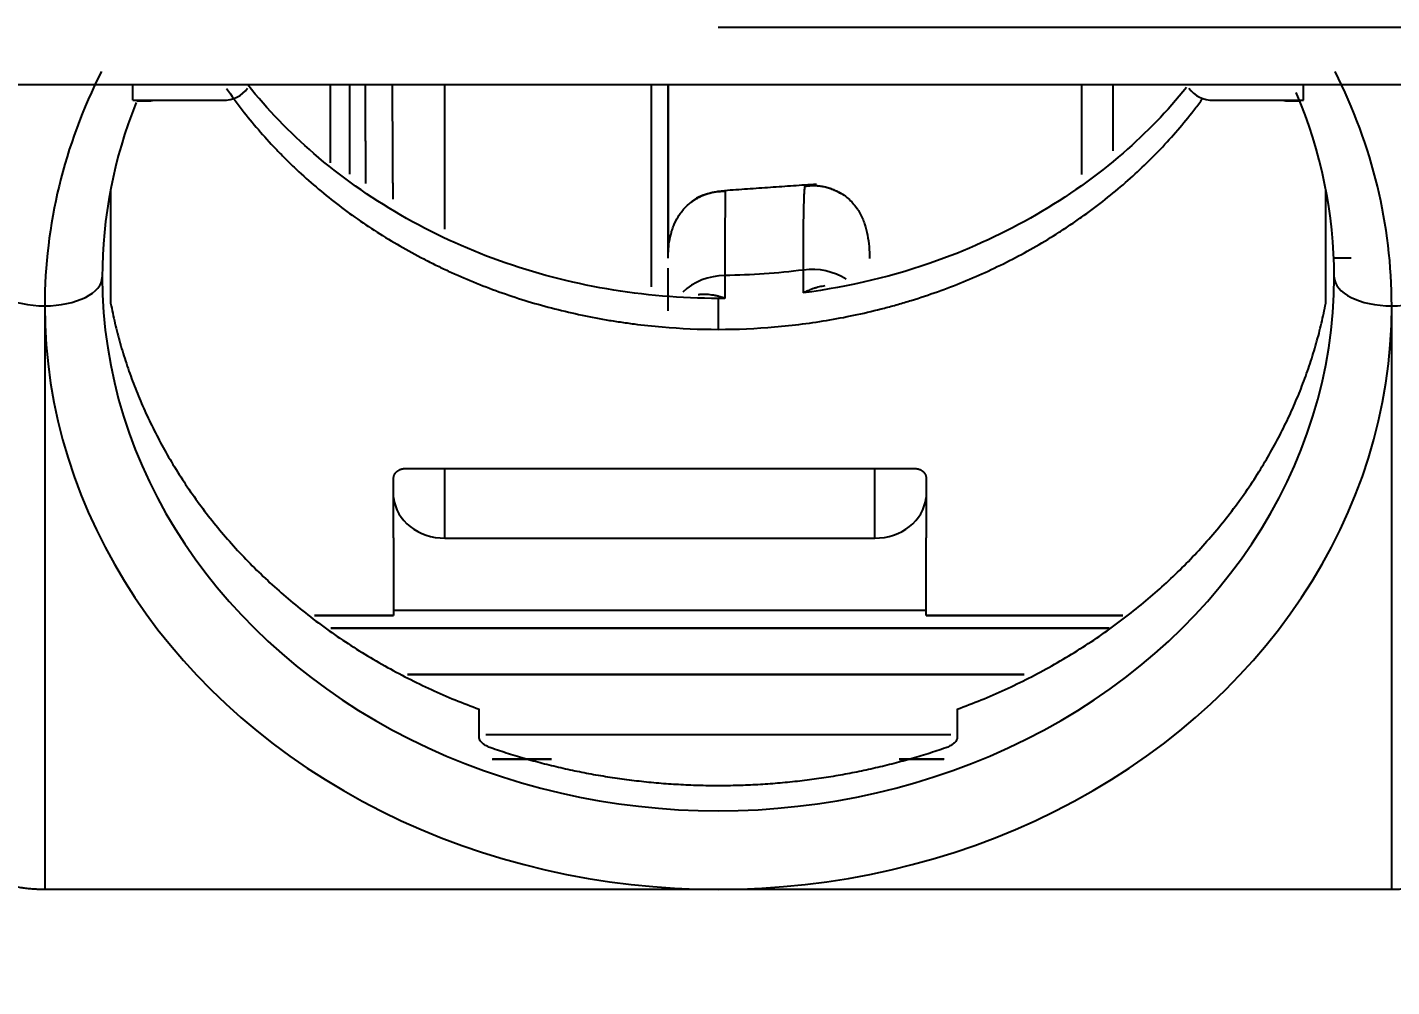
# Model space of a CAD drawing. Extents: x 8663 to 11443, y -20992 to -18942.
# Drawn here: x 9594.93 to 9618.65, y -20558.39 to -20541.72 of the extents above; entities that cross this region are included whole.
import ezdxf

# ---------------------------------------------------------------- set-up
doc = ezdxf.new("R2010")
doc.units = 0
doc.layers.get('0').update_dxf_attribs({"linetype": 'CONTINUOUS'})
doc.layers.add('1', color=7, linetype='CONTINUOUS')
doc.styles.add('____', font='')
doc.styles.get('____').set_extended_font_data('굴림')
doc.dimstyles.new('MSADIM', dxfattribs={"dimtxt": 33, "dimasz": 17, "dimexe": 10, "dimexo": 7.5, "dimgap": 10, "dimtad": 0, "dimtih": 1, "dimtoh": 1, "dimdec": 0, "dimzin": 1, "dimtxsty": '____', "dimcen": 11.25, "dimazin": 3, "dimtfac": 1, "dimtdec": 0, "dimtix": 1, "dimtmove": 0, "dimatfit": 3, "dimtolj": 1, "dimtzin": 1})

# ---------------------------------------------------------------- blocks, each defined once
blk = doc.blocks.new('*D257')
at = {"color": 0}
for p, q in [((9808.175, -20526.701), (9808.175, -20649.19)), ((9336.771, -20553.594), (9336.771, -20649.19)), ((9353.771, -20639.19), (9531.49, -20639.19)), ((9791.175, -20639.19), (9613.456, -20639.19))]:
    blk.add_line(p, q, dxfattribs=at)
for points in [[(9353.771, -20636.357), (9353.771, -20642.024), (9336.771, -20639.19)], [(9791.175, -20636.357), (9791.175, -20642.024), (9808.175, -20639.19)]]:
    blk.add_solid(points, dxfattribs=at)
at = {"color": 0, "insert": (9572.473, -20639.19), "char_height": 28, "attachment_point": 5, "style": '____'}
blk.add_mtext('\\A1;470', dxfattribs=at)

msp = doc.modelspace()

# ---------------------------------------------------------------- linework, layer by layer
at = {"layer": '1', "color": 7, "linetype": 'CONTINUOUS'}
for p, q in [((9596.763, -20542.985), (9596.763, -20542.716)), ((9600.196, -20544.074), (9600.196, -20542.716)), ((9600.529, -20542.715), (9600.529, -20544.267)), ((9602.189, -20545.225), (9602.189, -20542.716)), ((9605.779, -20546.227), (9605.779, -20542.715)), ((9606.069, -20542.715), (9606.069, -20545.507)), ((9606.07, -20545.648), (9606.07, -20542.716)), ((9613.256, -20542.716), (9613.256, -20544.273)), ((9613.803, -20542.715), (9613.803, -20543.865)), ((9617.117, -20542.985), (9617.117, -20542.716)), ((9596.763, -20542.985), (9598.327, -20542.985)), ((9596.831, -20542.992), (9597.005, -20542.992)), ((9597.005, -20542.992), (9597.005, -20542.985)), ((9615.553, -20542.985), (9617.117, -20542.985)), ((9616.875, -20542.992), (9616.875, -20542.985)), ((9616.875, -20542.992), (9617.049, -20542.992)), ((9596.376, -20544.529), (9596.376, -20546.51)), ((9617.504, -20546.51), (9617.504, -20544.529)), ((9607.057, -20546.029), (9607.057, -20546.427)), ((9608.42, -20546.331), (9608.42, -20545.934)), ((9606.943, -20546.965), (9606.943, -20546.428)), ((9595.23, -20546.556), (9595.23, -20556.7)), ((9618.65, -20556.7), (9618.65, -20546.556)), ((9601.295, -20550.585), (9601.295, -20549.556)), ((9601.495, -20549.384), (9610.361, -20549.384)), ((9602.189, -20550.594), (9602.189, -20549.384)), ((9609.661, -20550.594), (9609.661, -20549.384)), ((9610.555, -20549.551), (9610.555, -20550.585)), ((9601.295, -20550.585), (9601.295, -20551.938)), ((9602.189, -20550.594), (9609.661, -20550.594)), ((9610.555, -20551.938), (9610.555, -20550.585)), ((9601.295, -20551.938), (9599.92, -20551.938)), ((9599.92, -20551.938), (9601.295, -20551.938)), ((9601.295, -20551.843), (9610.555, -20551.843)), ((9601.295, -20551.938), (9601.295, -20551.938)), ((9610.555, -20551.938), (9610.555, -20551.938)), ((9613.973, -20551.938), (9610.555, -20551.938)), ((9610.555, -20551.938), (9613.973, -20551.938)), ((9602.786, -20554.067), (9602.786, -20553.567)), ((9611.094, -20553.567), (9611.094, -20554.067)), ((9618.65, -20556.7), (9595.23, -20556.7))]:
    msp.add_line(p, q, dxfattribs=at)
for centre, major_axis, ratio, start_param, end_param in [((9606.94, -20546.556), (-11.71, 0), 0.866027, 5.870177, 6.283185), ((9606.94, -20546.556), (-11.71, 0), 0.866027, 3.141593, 3.554601), ((9598.327, -20542.552), (0.5, 0), 0.866027, 4.712389, 5.740007), ((9615.553, -20542.552), (0.5, 0), 0.866027, 3.684771, 4.712389), ((9606.94, -20546.056), (-10.71, 0), 0.866027, 3.141593, 3.494528), ((9606.94, -20546.056), (-10.71, 0), 0.866027, 5.950088, 6.283185), ((9607.069, -20546.895), (1, 0), 0.866027, 1.582686, 2.413973), ((9608.569, -20546.79), (1, 0), 0.866027, 0.930381, 1.720388), ((9595.23, -20546.056), (-1, 0), 0.499996, 0, 1.570796), ((9595.23, -20546.056), (-1, 0), 0.499996, 1.570796, 3.141593), ((9606.94, -20546.056), (-10.71, 0), 0.866027, 0, 3.141593), ((9618.65, -20546.056), (1, 0), 0.499996, 3.141593, 4.712389), ((9618.65, -20546.056), (1, 0), 0.499996, 4.712389, 6.283185), ((9606.94, -20546.556), (-11.71, 0), 0.866027, 0, 3.141593), ((9602.189, -20549.816), (0.898, 0), 0.866027, 3.236257, 4.712359), ((9609.661, -20549.816), (0.898, 0), 0.866027, 4.712359, 6.188463)]:
    msp.add_ellipse(centre, major_axis=major_axis, ratio=ratio, start_param=start_param, end_param=end_param, dxfattribs=at)
msp.add_rational_spline([(9606.94, -20541.716), (9607.096, -20541.716), (9607.252, -20541.716), (9607.408, -20541.716), (9607.589, -20541.716), (9608.39, -20541.716), (9609.715, -20541.716), (9611.228, -20541.716), (9612.491, -20541.716), (9613.601, -20541.716), (9614.54, -20541.716), (9615.251, -20541.716), (9615.775, -20541.716), (9616.664, -20541.716), (9618.137, -20541.716), (9620.142, -20541.716), (9622.292, -20541.716), (9624.423, -20541.716), (9626.534, -20541.716), (9628.619, -20541.716), (9630.67, -20541.716), (9632.684, -20541.716), (9634.664, -20541.716), (9636.612, -20541.716), (9638.525, -20541.716), (9640.4, -20541.716), (9642.238, -20541.716), (9644.017, -20541.716), (9645.399, -20541.716), (9646.991, -20541.716), (9648.886, -20541.716), (9651.711, -20541.716), (9654.841, -20541.716), (9658.16, -20541.716), (9661.345, -20541.716), (9664.397, -20541.716), (9667.312, -20541.716), (9670.094, -20541.716), (9672.757, -20541.716), (9675.313, -20541.716), (9677.762, -20541.716), (9680.104, -20541.716), (9682.344, -20541.716), (9684.478, -20541.716), (9686.451, -20541.716), (9687.991, -20541.716), (9689.979, -20541.716), (9691.996, -20541.716), (9694.245, -20541.716), (9695.924, -20541.716), (9696.956, -20541.716), (9697.415, -20541.716)], [0.999999190725, 0.999997954489, 0.999997954489, 1, 1, 1, 1, 1, 1, 1, 1, 1, 1, 1, 1, 1, 1, 1, 1, 1, 1, 1, 1, 1, 1, 1, 1, 1, 1, 1, 1, 1, 1, 1, 1, 1, 1, 1, 1, 1, 1, 1, 1, 1, 1, 1, 1, 1, 1, 1, 1, 1], degree=3, knots=[0, 0, 0, 0, 0.003324, 0.003324, 0.003324, 0.007362, 0.02117, 0.032821, 0.041092, 0.049347, 0.057606, 0.062101, 0.065258, 0.069359, 0.082037, 0.098389, 0.114678, 0.130987, 0.14735, 0.163686, 0.179949, 0.196127, 0.212251, 0.228407, 0.244522, 0.260579, 0.276576, 0.292515, 0.307844, 0.313902, 0.335993, 0.360379, 0.394222, 0.427968, 0.461796, 0.495548, 0.529091, 0.562423, 0.595649, 0.628984, 0.662342, 0.695518, 0.728597, 0.761671, 0.794264, 0.823884, 0.839075, 0.89719, 0.933553, 0.96975, 1, 1, 1, 1], dxfattribs=at)
for points, knots in [([(9606.94, -20542.716), (9605.163, -20542.716), (9603.394, -20542.716), (9599.878, -20542.716), (9598.131, -20542.716), (9592.934, -20542.716), (9589.524, -20542.716), (9585.33, -20542.716), (9584.493, -20542.716), (9582.834, -20542.716), (9582.015, -20542.716), (9579.585, -20542.716), (9578.003, -20542.716), (9573.357, -20542.716), (9570.393, -20542.716), (9566.818, -20542.716), (9566.109, -20542.716), (9564.705, -20542.716), (9564.008, -20542.716), (9561.948, -20542.716), (9560.611, -20542.716), (9556.7, -20542.716), (9554.227, -20542.716), (9549.506, -20542.716), (9547.259, -20542.716), (9542.963, -20542.716), (9540.914, -20542.716), (9536.994, -20542.716), (9535.142, -20542.716), (9531.625, -20542.716), (9529.96, -20542.716), (9525.212, -20542.716), (9522.372, -20542.716), (9518.646, -20542.716), (9517.533, -20542.716), (9516.479, -20542.716)], [0, 0, 0, 0, 0.038702, 0.038702, 0.077404, 0.077404, 0.154808, 0.154808, 0.174159, 0.174159, 0.19351, 0.19351, 0.232212, 0.232212, 0.309615, 0.309615, 0.328966, 0.328966, 0.348317, 0.348317, 0.387019, 0.387019, 0.464423, 0.464423, 0.541827, 0.541827, 0.619231, 0.619231, 0.696635, 0.696635, 0.774039, 0.774039, 0.928846, 0.928846, 1, 1, 1, 1]), ([(9606.943, -20546.428), (9605.642, -20546.428), (9603.039, -20545.981), (9600.324, -20544.412), (9599.102, -20543.144), (9598.761, -20542.717)], [0, 0, 0, 0, 0.406504, 0.813008, 1, 1, 1, 1]), ([(9697.366, -20542.716), (9696.323, -20542.716), (9695.222, -20542.716), (9691.508, -20542.716), (9688.668, -20542.716), (9683.92, -20542.716), (9682.255, -20542.716), (9678.738, -20542.716), (9676.886, -20542.716), (9672.966, -20542.716), (9670.917, -20542.716), (9666.621, -20542.716), (9664.374, -20542.716), (9659.653, -20542.716), (9657.18, -20542.716), (9653.269, -20542.716), (9651.932, -20542.716), (9649.872, -20542.716), (9649.175, -20542.716), (9647.771, -20542.716), (9647.062, -20542.716), (9643.487, -20542.716), (9640.523, -20542.716), (9635.877, -20542.716), (9634.295, -20542.716), (9631.865, -20542.716), (9631.046, -20542.716), (9629.387, -20542.716), (9628.55, -20542.716), (9624.356, -20542.716), (9620.946, -20542.716), (9615.749, -20542.716), (9614.002, -20542.716), (9610.486, -20542.716), (9608.717, -20542.716), (9606.94, -20542.716)], [0, 0, 0, 0, 0.070434, 0.070434, 0.225362, 0.225362, 0.302825, 0.302825, 0.380289, 0.380289, 0.457753, 0.457753, 0.535217, 0.535217, 0.612681, 0.612681, 0.651413, 0.651413, 0.670779, 0.670779, 0.690145, 0.690145, 0.767608, 0.767608, 0.80634, 0.80634, 0.825706, 0.825706, 0.845072, 0.845072, 0.922536, 0.922536, 0.961268, 0.961268, 1, 1, 1, 1]), ([(9598.392, -20542.778), (9598.479, -20542.904), (9598.57, -20543.029), (9598.845, -20543.383), (9599.038, -20543.609), (9599.272, -20543.855), (9599.298, -20543.882), (9599.351, -20543.936), (9599.377, -20543.963), (9599.458, -20544.043), (9599.62, -20544.202), (9599.789, -20544.354), (9600.134, -20544.652), (9600.614, -20545.027), (9601.135, -20545.36), (9601.541, -20545.594), (9601.679, -20545.669), (9601.89, -20545.778), (9601.961, -20545.814), (9602.103, -20545.884), (9602.175, -20545.918), (9602.535, -20546.084), (9602.829, -20546.204), (9603.427, -20546.418), (9603.732, -20546.512), (9604.353, -20546.674), (9604.669, -20546.743), (9605.071, -20546.812), (9605.152, -20546.825), (9605.314, -20546.849), (9605.556, -20546.883), (9605.8, -20546.909), (9606.288, -20546.951), (9606.615, -20546.965), (9606.943, -20546.965)], [0, 0, 0, 0, 0.050017, 0.050017, 0.145015, 0.145015, 0.15689, 0.15689, 0.168765, 0.168765, 0.192514, 0.240013, 0.240013, 0.335012, 0.43001, 0.43001, 0.477509, 0.477509, 0.501259, 0.501259, 0.525008, 0.525008, 0.620007, 0.620007, 0.715005, 0.715005, 0.810003, 0.810003, 0.833753, 0.833753, 0.857503, 0.905002, 0.905002, 1, 1, 1, 1]), ([(9606.943, -20546.965), (9607.272, -20546.965), (9607.598, -20546.951), (9608.244, -20546.895), (9608.565, -20546.854), (9609.201, -20546.745), (9609.516, -20546.677), (9609.907, -20546.575), (9610.023, -20546.543), (9610.14, -20546.509), (9610.218, -20546.486), (9610.256, -20546.475), (9610.45, -20546.415), (9610.602, -20546.364), (9611.054, -20546.203), (9611.347, -20546.083), (9611.918, -20545.819), (9612.196, -20545.676), (9612.602, -20545.442), (9612.735, -20545.361), (9612.932, -20545.236), (9612.997, -20545.193), (9613.126, -20545.106), (9613.19, -20545.062), (9613.507, -20544.838), (9613.749, -20544.649), (9614.207, -20544.254), (9614.425, -20544.047), (9614.836, -20543.615), (9615.029, -20543.39), (9615.257, -20543.097), (9615.301, -20543.038), (9615.353, -20542.968), (9615.361, -20542.957), (9615.369, -20542.946)], [0, 0, 0, 0, 0.097139, 0.097139, 0.194279, 0.194279, 0.291418, 0.291418, 0.315703, 0.327845, 0.327845, 0.339987, 0.339987, 0.388557, 0.388557, 0.485696, 0.485696, 0.582836, 0.582836, 0.631405, 0.631405, 0.65569, 0.65569, 0.679975, 0.679975, 0.777114, 0.777114, 0.874253, 0.874253, 0.971393, 0.971393, 0.995677, 0.995677, 1, 1, 1, 1]), ([(9615.081, -20542.763), (9614.753, -20543.169), (9613.543, -20544.418), (9611.268, -20545.736), (9609.219, -20546.227), (9608.42, -20546.331)], [0, 0, 0, 0, 0.213192, 0.698735, 1, 1, 1, 1]), ([(9606.07, -20545.648), (9606.073, -20545.593), (9606.077, -20545.539), (9606.091, -20545.43), (9606.101, -20545.376), (9606.121, -20545.296), (9606.128, -20545.269), (9606.145, -20545.216), (9606.155, -20545.189), (9606.186, -20545.11), (9606.212, -20545.058), (9606.258, -20544.982), (9606.275, -20544.957), (9606.312, -20544.908), (9606.333, -20544.884), (9606.377, -20544.836), (9606.401, -20544.812), (9606.442, -20544.778), (9606.456, -20544.766), (9606.485, -20544.744), (9606.516, -20544.722), (9606.55, -20544.701), (9606.585, -20544.68), (9606.603, -20544.67), (9606.661, -20544.641), (9606.703, -20544.624), (9606.771, -20544.602), (9606.795, -20544.595), (9606.832, -20544.585), (9606.844, -20544.582), (9606.87, -20544.577), (9606.883, -20544.575), (9606.922, -20544.568), (9606.949, -20544.564), (9606.99, -20544.561), (9607.004, -20544.56), (9607.032, -20544.558), (9607.046, -20544.558), (9607.06, -20544.558)], [0, 0, 0, 0, 0.125, 0.125, 0.25, 0.25, 0.3125, 0.3125, 0.375, 0.375, 0.5, 0.5, 0.5625, 0.5625, 0.625, 0.625, 0.6875, 0.6875, 0.71875, 0.71875, 0.75, 0.78125, 0.78125, 0.8125, 0.8125, 0.875, 0.875, 0.90625, 0.90625, 0.921875, 0.921875, 0.9375, 0.9375, 0.96875, 0.96875, 0.984375, 0.984375, 1, 1, 1, 1]), ([(9607.059, -20544.571), (9606.954, -20544.568), (9606.755, -20544.602), (9606.536, -20544.682), (9606.457, -20544.767), (9606.455, -20544.769)], [0, 0, 0, 0, 0.479869, 0.984065, 1, 1, 1, 1]), ([(9607.06, -20544.558), (9607.06, -20544.558), (9607.06, -20544.557), (9607.06, -20544.556), (9607.06, -20544.556), (9607.06, -20544.555), (9607.06, -20544.555), (9607.06, -20544.556), (9607.06, -20544.556), (9607.06, -20544.557), (9607.06, -20544.558), (9607.06, -20544.559), (9607.06, -20544.561), (9607.06, -20544.562), (9607.06, -20544.564), (9607.059, -20544.567), (9607.059, -20544.569), (9607.059, -20544.572), (9607.059, -20544.575), (9607.059, -20544.578), (9607.059, -20544.581), (9607.059, -20544.585), (9607.059, -20544.589), (9607.059, -20544.593), (9607.059, -20544.597), (9607.059, -20544.602), (9607.059, -20544.606), (9607.059, -20544.611), (9607.059, -20544.616), (9607.059, -20544.622), (9607.059, -20544.628), (9607.059, -20544.633), (9607.059, -20544.639), (9607.059, -20544.646), (9607.059, -20544.652), (9607.059, -20544.659), (9607.059, -20544.666), (9607.059, -20544.673), (9607.058, -20544.68), (9607.058, -20544.688), (9607.058, -20544.695), (9607.058, -20544.703), (9607.058, -20544.711), (9607.058, -20544.72), (9607.058, -20544.728), (9607.058, -20544.737), (9607.058, -20544.746), (9607.058, -20544.755), (9607.058, -20544.764), (9607.058, -20544.773), (9607.058, -20544.783), (9607.058, -20544.793), (9607.058, -20544.803), (9607.058, -20544.813), (9607.058, -20544.823), (9607.058, -20544.834), (9607.058, -20544.844), (9607.058, -20544.855), (9607.058, -20544.866), (9607.058, -20544.877), (9607.058, -20544.888), (9607.058, -20544.9), (9607.058, -20544.911), (9607.058, -20544.923), (9607.058, -20544.935), (9607.058, -20544.947), (9607.058, -20544.959), (9607.058, -20544.972), (9607.058, -20544.984), (9607.058, -20544.997), (9607.058, -20545.01), (9607.058, -20545.023), (9607.057, -20545.036), (9607.057, -20545.049), (9607.057, -20545.063), (9607.057, -20545.076), (9607.057, -20545.09), (9607.057, -20545.104), (9607.057, -20545.117), (9607.057, -20545.131), (9607.057, -20545.146), (9607.057, -20545.16), (9607.057, -20545.174), (9607.057, -20545.189), (9607.057, -20545.203), (9607.057, -20545.218), (9607.057, -20545.233), (9607.057, -20545.248), (9607.057, -20545.263), (9607.057, -20545.278), (9607.057, -20545.294), (9607.057, -20545.309), (9607.057, -20545.325), (9607.057, -20545.34), (9607.057, -20545.356), (9607.057, -20545.372), (9607.057, -20545.388), (9607.057, -20545.404), (9607.057, -20545.42), (9607.057, -20545.436), (9607.057, -20545.452), (9607.057, -20545.469), (9607.057, -20545.485), (9607.057, -20545.502), (9607.057, -20545.518), (9607.057, -20545.535), (9607.057, -20545.552), (9607.057, -20545.569), (9607.057, -20545.586), (9607.057, -20545.603), (9607.057, -20545.62), (9607.057, -20545.637), (9607.057, -20545.654), (9607.057, -20545.671), (9607.057, -20545.689), (9607.057, -20545.706), (9607.057, -20545.724), (9607.057, -20545.741), (9607.057, -20545.759), (9607.057, -20545.776), (9607.057, -20545.794), (9607.057, -20545.812), (9607.057, -20545.83), (9607.057, -20545.848), (9607.057, -20545.866), (9607.057, -20545.884), (9607.057, -20545.902), (9607.057, -20545.92), (9607.057, -20545.938), (9607.057, -20545.956), (9607.057, -20545.974), (9607.057, -20545.992), (9607.057, -20546.011), (9607.057, -20546.023), (9607.057, -20546.029)], [0, 0, 0, 0, 0.008843, 0.01767, 0.026483, 0.03528, 0.044062, 0.052828, 0.061578, 0.070313, 0.079032, 0.087735, 0.096421, 0.105092, 0.113745, 0.122382, 0.131003, 0.139607, 0.148193, 0.156763, 0.165315, 0.173851, 0.182368, 0.190869, 0.199351, 0.207816, 0.216263, 0.224692, 0.233103, 0.241496, 0.24987, 0.258226, 0.266563, 0.274882, 0.283182, 0.291464, 0.299726, 0.307969, 0.316194, 0.324399, 0.332584, 0.340751, 0.348897, 0.357025, 0.365132, 0.37322, 0.381288, 0.389336, 0.397364, 0.405372, 0.413359, 0.421326, 0.429273, 0.4372, 0.445106, 0.452991, 0.460856, 0.4687, 0.476523, 0.484325, 0.492107, 0.499867, 0.507606, 0.515324, 0.523021, 0.530696, 0.53835, 0.545983, 0.553594, 0.561183, 0.568751, 0.576297, 0.583822, 0.591324, 0.598805, 0.606264, 0.613701, 0.621115, 0.628508, 0.635879, 0.643227, 0.650553, 0.657857, 0.665139, 0.672398, 0.679635, 0.686849, 0.694041, 0.701211, 0.708357, 0.715481, 0.722583, 0.729662, 0.736718, 0.743751, 0.750761, 0.757749, 0.764714, 0.771656, 0.778575, 0.78547, 0.792343, 0.799193, 0.80602, 0.812824, 0.819604, 0.826362, 0.833096, 0.839807, 0.846495, 0.85316, 0.859802, 0.86642, 0.873015, 0.879586, 0.886135, 0.89266, 0.899161, 0.905639, 0.912094, 0.918526, 0.924934, 0.931318, 0.937679, 0.944017, 0.950331, 0.956622, 0.96289, 0.969133, 0.975354, 0.981551, 0.987724, 0.993874, 1, 1, 1, 1]), ([(9608.42, -20545.934), (9608.42, -20545.926), (9608.42, -20545.909), (9608.42, -20545.885), (9608.42, -20545.861), (9608.42, -20545.837), (9608.42, -20545.813), (9608.42, -20545.789), (9608.42, -20545.765), (9608.42, -20545.742), (9608.42, -20545.719), (9608.42, -20545.696), (9608.42, -20545.673), (9608.42, -20545.65), (9608.42, -20545.627), (9608.42, -20545.605), (9608.421, -20545.582), (9608.421, -20545.56), (9608.421, -20545.538), (9608.421, -20545.517), (9608.421, -20545.495), (9608.421, -20545.474), (9608.421, -20545.453), (9608.421, -20545.432), (9608.421, -20545.411), (9608.422, -20545.39), (9608.422, -20545.37), (9608.422, -20545.349), (9608.422, -20545.329), (9608.422, -20545.309), (9608.422, -20545.29), (9608.423, -20545.27), (9608.423, -20545.251), (9608.423, -20545.232), (9608.423, -20545.213), (9608.423, -20545.194), (9608.424, -20545.175), (9608.424, -20545.157), (9608.424, -20545.139), (9608.424, -20545.121), (9608.424, -20545.104), (9608.425, -20545.086), (9608.425, -20545.069), (9608.425, -20545.052), (9608.426, -20545.035), (9608.426, -20545.018), (9608.426, -20545.002), (9608.426, -20544.986), (9608.427, -20544.97), (9608.427, -20544.954), (9608.427, -20544.939), (9608.428, -20544.923), (9608.428, -20544.908), (9608.428, -20544.894), (9608.429, -20544.879), (9608.429, -20544.865), (9608.429, -20544.851), (9608.43, -20544.837), (9608.43, -20544.823), (9608.431, -20544.784), (9608.433, -20544.724), (9608.435, -20544.65), (9608.439, -20544.587), (9608.442, -20544.54), (9608.445, -20544.507), (9608.447, -20544.489), (9608.449, -20544.478), (9608.451, -20544.472), (9608.453, -20544.469), (9608.454, -20544.468), (9608.455, -20544.469), (9608.456, -20544.469), (9608.457, -20544.47), (9608.457, -20544.471), (9608.457, -20544.472)], [0, 0, 0, 0, 0.008199, 0.016412, 0.02464, 0.032884, 0.041142, 0.049414, 0.057702, 0.066004, 0.07432, 0.082651, 0.090996, 0.099356, 0.10773, 0.116118, 0.12452, 0.132937, 0.141367, 0.149811, 0.15827, 0.166741, 0.175227, 0.183726, 0.192239, 0.200765, 0.209305, 0.217858, 0.226424, 0.235004, 0.243597, 0.252202, 0.260821, 0.269452, 0.278096, 0.286753, 0.295423, 0.304105, 0.312799, 0.321506, 0.330225, 0.338956, 0.347699, 0.356455, 0.365222, 0.374001, 0.382791, 0.391594, 0.400408, 0.409233, 0.41807, 0.426918, 0.435777, 0.444647, 0.453528, 0.46242, 0.471323, 0.480236, 0.48916, 0.498094, 0.557853, 0.619602, 0.683302, 0.748908, 0.798139, 0.849228, 0.879123, 0.90584, 0.929388, 0.949781, 0.967029, 0.981143, 0.992131, 1, 1, 1, 1]), ([(9608.457, -20544.472), (9608.492, -20544.468), (9608.526, -20544.466), (9608.577, -20544.465), (9608.594, -20544.465), (9608.627, -20544.466), (9608.643, -20544.467), (9608.691, -20544.471), (9608.722, -20544.475), (9608.765, -20544.483), (9608.78, -20544.485), (9608.808, -20544.492), (9608.822, -20544.495), (9608.862, -20544.506), (9608.887, -20544.514), (9608.936, -20544.531), (9608.959, -20544.541), (9609.002, -20544.56), (9609.023, -20544.571), (9609.063, -20544.593), (9609.082, -20544.604), (9609.137, -20544.64), (9609.169, -20544.665), (9609.229, -20544.717), (9609.256, -20544.744), (9609.305, -20544.799), (9609.327, -20544.828), (9609.368, -20544.887), (9609.387, -20544.917), (9609.437, -20545.008), (9609.463, -20545.07), (9609.506, -20545.197), (9609.522, -20545.262), (9609.547, -20545.393), (9609.556, -20545.46), (9609.567, -20545.595), (9609.569, -20545.664), (9609.569, -20545.733)], [0, 0, 0, 0, 0.03125, 0.03125, 0.046875, 0.046875, 0.0625, 0.0625, 0.09375, 0.09375, 0.109375, 0.109375, 0.125, 0.125, 0.15625, 0.15625, 0.1875, 0.1875, 0.21875, 0.21875, 0.25, 0.25, 0.3125, 0.3125, 0.375, 0.375, 0.4375, 0.4375, 0.5, 0.5, 0.625, 0.625, 0.75, 0.75, 0.875, 0.875, 1, 1, 1, 1]), ([(9606.069, -20546.641), (9606.069, -20546.466), (9606.069, -20546.191), (9606.069, -20545.981), (9606.069, -20545.901)], [0, 0, 0, 0, 0.557712, 1, 1, 1, 1]), ([(9608.794, -20546.211), (9608.777, -20546.213), (9608.729, -20546.22), (9608.665, -20546.236), (9608.601, -20546.255), (9608.556, -20546.271), (9608.515, -20546.287), (9608.479, -20546.303), (9608.448, -20546.317), (9608.429, -20546.327), (9608.42, -20546.331)], [0, 0, 0, 0, 0.130982, 0.381021, 0.515264, 0.636812, 0.745859, 0.842608, 0.927258, 1, 1, 1, 1]), ([(9607.057, -20546.427), (9607.052, -20546.425), (9607.041, -20546.421), (9607.024, -20546.415), (9607.005, -20546.409), (9606.984, -20546.403), (9606.962, -20546.397), (9606.939, -20546.39), (9606.913, -20546.384), (9606.887, -20546.378), (9606.858, -20546.373), (9606.82, -20546.367), (9606.774, -20546.361), (9606.724, -20546.358), (9606.679, -20546.358), (9606.64, -20546.36), (9606.613, -20546.363), (9606.598, -20546.365), (9606.594, -20546.365)], [0, 0, 0, 0, 0.033333, 0.070011, 0.110065, 0.153526, 0.200428, 0.250805, 0.304691, 0.36212, 0.423125, 0.487737, 0.609455, 0.7192, 0.816659, 0.901593, 0.97383, 1, 1, 1, 1]), ([(9602.985, -20554.238), (9602.972, -20554.234), (9602.96, -20554.229), (9602.941, -20554.22), (9602.935, -20554.218), (9602.923, -20554.211), (9602.917, -20554.208), (9602.899, -20554.198), (9602.888, -20554.191), (9602.872, -20554.181), (9602.867, -20554.177), (9602.856, -20554.169), (9602.851, -20554.165), (9602.837, -20554.153), (9602.829, -20554.145), (9602.818, -20554.133), (9602.814, -20554.129), (9602.808, -20554.121), (9602.805, -20554.117), (9602.797, -20554.105), (9602.793, -20554.097), (9602.789, -20554.085), (9602.788, -20554.081), (9602.786, -20554.074), (9602.786, -20554.071), (9602.786, -20554.067)], [0, 0, 0, 0, 0.125, 0.125, 0.1875, 0.1875, 0.25, 0.25, 0.375, 0.375, 0.4375, 0.4375, 0.5, 0.5, 0.625, 0.625, 0.6875, 0.6875, 0.75, 0.75, 0.875, 0.875, 0.9375, 0.9375, 1, 1, 1, 1]), ([(9611.094, -20554.067), (9611.094, -20554.074), (9611.093, -20554.081), (9611.087, -20554.096), (9611.083, -20554.105), (9611.072, -20554.121), (9611.066, -20554.129), (9611.055, -20554.141), (9611.051, -20554.145), (9611.042, -20554.153), (9611.033, -20554.161), (9611.024, -20554.169), (9611.013, -20554.177), (9611.008, -20554.18), (9610.992, -20554.191), (9610.981, -20554.198), (9610.957, -20554.211), (9610.945, -20554.218), (9610.92, -20554.229), (9610.907, -20554.234), (9610.895, -20554.238)], [0, 0, 0, 0, 0.125, 0.125, 0.25, 0.25, 0.375, 0.375, 0.4375, 0.4375, 0.5, 0.5625, 0.5625, 0.625, 0.625, 0.75, 0.75, 0.875, 0.875, 1, 1, 1, 1])]:
    msp.add_open_spline(points, degree=3, knots=knots, dxfattribs=at)
for points, weights in [([(9600.813, -20544.431), (9600.811, -20543.859), (9600.808, -20543.287), (9600.805, -20542.715)], [0.999997073644, 0.999995150213, 0.999993285885, 0.999991480659]), ([(9601.27, -20542.716), (9601.274, -20543.377), (9601.277, -20544.039), (9601.281, -20544.701)], [0.999989196958, 0.999991227521, 0.999993337234, 0.999995526096]), ([(9596.376, -20546.51), (9596.994, -20549.734), (9599.324, -20552.299), (9602.786, -20553.567)], [1, 0.917252393914, 0.917252393914, 1]), ([(9611.094, -20553.567), (9614.556, -20552.299), (9616.885, -20549.734), (9617.504, -20546.51)], [1, 0.917252393914, 0.917252393914, 1]), ([(9601.295, -20549.556), (9601.295, -20549.455), (9601.378, -20549.384), (9601.495, -20549.384)], [1, 0.804739469595, 0.804739469595, 1]), ([(9610.361, -20549.384), (9610.475, -20549.384), (9610.555, -20549.453), (9610.555, -20549.551)], [1, 0.804745605074, 0.804745605074, 1]), ([(9610.895, -20554.238), (9608.323, -20555.127), (9605.556, -20555.127), (9602.985, -20554.238)], [1, 0.952884366047, 0.952884366047, 1]), ([(9595.23, -20556.7), (9594.644, -20556.7), (9594.23, -20556.555), (9594.23, -20556.351)], [1, 0.804737854124, 0.804737854124, 1]), ([(9619.65, -20556.351), (9619.65, -20556.555), (9619.236, -20556.7), (9618.65, -20556.7)], [1, 0.804737854124, 0.804737854124, 1])]:
    msp.add_rational_spline(points, weights, degree=3, dxfattribs=at)
for points, degree in [([(9597.005, -20542.992), (9597.055, -20542.992), (9597.104, -20542.99)], 2), ([(9616.776, -20542.99), (9616.825, -20542.992), (9616.875, -20542.992)], 2), ([(9608.646, -20544.445), (9607.049, -20544.555)], 1), ([(9609.076, -20544.61), (9608.779, -20544.429), (9608.448, -20544.484)], 2), ([(9606.069, -20545.729), (9606.069, -20545.702), (9606.069, -20545.675), (9606.07, -20545.648)], 3), ([(9617.64, -20545.722), (9617.64, -20545.722), (9617.945, -20545.722)], 2), ([(9608.42, -20545.934), (9607.969, -20545.992), (9607.513, -20546.024), (9607.057, -20546.029)], 3), ([(9607.057, -20546.427), (9607.019, -20546.427), (9606.981, -20546.428), (9606.943, -20546.428)], 3), ([(9613.735, -20552.16), (9609.225, -20552.16), (9604.716, -20552.16), (9600.207, -20552.16)], 3), ([(9600.207, -20552.16), (9613.735, -20552.16)], 1), ([(9612.257, -20552.964), (9601.538, -20552.964)], 1), ([(9601.538, -20552.964), (9612.257, -20552.964)], 1), ([(9602.899, -20554.003), (9610.987, -20554.003)], 1), ([(9603.007, -20554.436), (9603.351, -20554.436), (9603.695, -20554.436), (9604.039, -20554.436)], 3), ([(9604.039, -20554.436), (9603.015, -20554.436)], 1), ([(9610.868, -20554.436), (9610.084, -20554.436)], 1), ([(9610.084, -20554.436), (9610.344, -20554.436), (9610.604, -20554.436), (9610.863, -20554.436)], 3)]:
    msp.add_open_spline(points, degree=degree, dxfattribs=at)

# ---------------------------------------------------------------- dimensions: what is measured, and where the dimension line sits
dim = msp.add_linear_dim(base=(9808.175, -20639.19), p1=(9336.771, -20546.094), p2=(9808.175, -20519.201), text='470', dimstyle='MSADIM', override={"dimtxt": 28, "dimfxl": 1.25, "dimtfill": 1})
dim.commit()
dim.dimension.update_dxf_attribs({"geometry": '*D257', "text_midpoint": (9572.473, -20639.19)})

doc.saveas('drawing.dxf')
